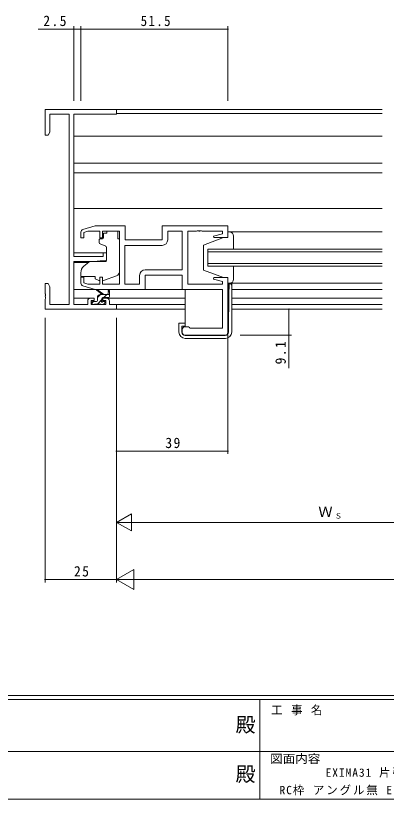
# Model space of a CAD drawing. Units: millimetres on the paper. Extents: x -420 to 373, y -297 to 267.
# Drawn here: x -118.2 to 11.6, y -297 to -22.4 of the extents above; entities that cross this region are included whole.
import ezdxf
from ezdxf.enums import TextEntityAlignment as Align

# ---------------------------------------------------------------- set-up
doc = ezdxf.new("R2010")
doc.units = ezdxf.units.MM
for name, color, linetype, lineweight in [('0-1_YKK_ZWAK', 7, 'Continuous', 9), ('0-3_YKK_12', 2, 'Continuous', 9), ('0-4_YKK_D', 6, 'Continuous', 9), ('0-6_YKK_13', 4, 'Continuous', 9), ('0-7_YKK_11', 7, 'Continuous', 9)]:
    doc.layers.add(name, color=color, linetype=linetype, lineweight=lineweight)
doc.layers.add('0-2_USER1', color=3, linetype='Continuous')
doc.styles.add('ＭＳ ゴシック', font='')
doc.styles.get('ＭＳ ゴシック').set_extended_font_data('MS Gothic')

msp = doc.modelspace()

# ---------------------------------------------------------------- linework, layer by layer
at = {"layer": '0-1_YKK_ZWAK'}
for p, q in [((352.3, -260.6), (-417.7, -260.6)), ((314.5, -262), (-417.7, -262)), ((-32.7, -262), (-32.7, -297)), ((-160.1, -280.199), (-31.3, -280.199)), ((-31.3, -280.199), (97.5, -280.199)), ((-417.7, -297), (314.5, -297))]:
    msp.add_line(p, q, dxfattribs=at)
at = {"layer": '0-3_YKK_12'}
for p, q in [((10.132, -55.275), (-83.168, -55.275)), ((10.132, -56.675), (-82.868, -56.675)), ((10.132, -64.575), (-97.868, -64.575)), ((10.132, -74.075), (-97.868, -74.075)), ((10.132, -77.475), (-97.868, -77.475)), ((10.132, -89.975), (-97.868, -89.975)), ((10.132, -98.175), (-43.868, -98.175)), ((-50.868, -104.175), (-50.868, -110.175)), ((10.132, -104.175), (-50.868, -104.175)), ((-86.368, -105.475), (-97.868, -105.475)), ((-50.868, -105.175), (10.132, -105.175)), ((-92.745, -108.875), (-97.868, -108.875)), ((10.132, -109.175), (-50.868, -109.175)), ((-50.868, -110.175), (10.132, -110.175)), ((10.132, -116.175), (-43.868, -116.175)), ((-90.295, -118.375), (-97.868, -118.375)), ((-59.368, -118.375), (-73.368, -118.375)), ((10.132, -118.375), (-42.533, -118.375)), ((-91.968, -121.375), (-97.868, -121.375)), ((-86.368, -121.375), (-58.833, -121.375)), ((-42.533, -121.375), (10.132, -121.375)), ((-58.833, -123.645), (-83.168, -123.645)), ((-83.168, -125.275), (-58.833, -125.275)), ((10.132, -123.645), (-42.533, -123.645)), ((-42.533, -125.275), (10.132, -125.275))]:
    msp.add_line(p, q, dxfattribs=at)
at = {"layer": '0-4_YKK_D'}
for p, q in [((-97.868, -52.275), (-97.868, -26.072)), ((-95.368, -52.275), (-95.368, -26.072)), ((-95.368, -52.275), (-95.368, -26.072)), ((-95.368, -27.072), (-43.868, -27.072)), ((-43.868, -52.275), (-43.868, -26.072)), ((-39.533, -125.275), (-21.533, -125.275)), ((-107.868, -128.275), (-107.868, -220.97)), ((-82.868, -128.275), (-82.868, -220.97)), ((-82.868, -128.275), (-82.868, -220.97)), ((-82.868, -128.275), (-82.868, -175.972)), ((-43.868, -134.375), (-43.868, -175.972)), ((-39.533, -134.375), (-21.533, -134.375)), ((-82.868, -174.972), (-43.868, -174.972)), ((-82.868, -182.97), (-82.868, -200.97)), ((-82.868, -199.97), (-77.672, -196.97)), ((-77.672, -202.97), (-77.672, -196.97)), ((-82.868, -199.97), (-77.672, -202.97)), ((-82.868, -199.97), (-72.476, -199.97)), ((-76.868, -199.97), (61.132, -199.97)), ((-82.868, -219.97), (-76.806, -216.47)), ((-76.806, -223.47), (-76.806, -216.47)), ((-82.868, -219.97), (-107.868, -219.97)), ((-82.868, -219.97), (-76.806, -223.47)), ((-82.868, -219.97), (-70.744, -219.97)), ((250.132, -219.97), (-75.868, -219.97))]:
    msp.add_line(p, q, dxfattribs=at)
for points in [[(-95.368, -27.072), (-97.868, -27.072), (-110.267, -27.072)], [(-22.533, -125.275), (-22.533, -134.375), (-22.533, -145.896)]]:
    msp.add_lwpolyline(points, dxfattribs=at)
for centre, start, end in [((-97.868, -27.072), 0, 180), ((-97.868, -27.072), 180, 0), ((-95.368, -27.072), 0, 180), ((-95.368, -27.072), 0, 180), ((-95.368, -27.072), 180, 0), ((-95.368, -27.072), 180, 0), ((-43.868, -27.072), 0, 180), ((-43.868, -27.072), 180, 0), ((-22.533, -125.275), 90, 270), ((-22.533, -125.275), 270, 90), ((-22.533, -134.375), 90, 270), ((-22.533, -134.375), 270, 90), ((-82.868, -174.972), 0, 180), ((-82.868, -174.972), 180, 0), ((-43.868, -174.972), 0, 180), ((-43.868, -174.972), 180, 0), ((-107.868, -219.97), 0, 180), ((-107.868, -219.97), 180, 0)]:
    msp.add_arc(centre, 0.106, start, end, dxfattribs=at)
at = {"layer": '0-6_YKK_13'}
for p, q in [((-87.438, -99.575), (-87.438, -98.575)), ((-86.268, -98.575), (-87.438, -98.575)), ((-86.268, -97.905), (-86.268, -98.575)), ((-86.268, -97.905), (-82.468, -97.905)), ((-82.468, -97.905), (-82.468, -98.575)), ((-82.468, -99.575), (-82.468, -98.575)), ((-43.868, -98.175), (-43.868, -100.175)), ((-43.368, -98.175), (-43.868, -98.175)), ((-88.968, -100.875), (-88.968, -101.924)), ((-87.738, -100.575), (-88.668, -100.575)), ((-87.438, -99.575), (-87.438, -100.275)), ((-82.468, -100.575), (-82.468, -99.575)), ((-82.468, -100.575), (-81.868, -100.575)), ((-81.868, -112.13), (-81.868, -100.575)), ((-45.368, -100.175), (-52.368, -102.775)), ((-43.868, -100.175), (-45.368, -100.175)), ((-41.868, -104.175), (-41.868, -99.675)), ((-88.639, -102.394), (-86.639, -103.122)), ((-86.368, -103.571), (-86.368, -108.177)), ((-52.368, -102.775), (-52.368, -111.575)), ((-92.605, -108.757), (-94.297, -110.177)), ((-86.585, -108.477), (-91.971, -108.523)), ((-95.368, -112.475), (-95.368, -113.775)), ((-45.368, -114.175), (-52.368, -111.575)), ((-41.868, -114.675), (-41.868, -110.175)), ((-95.368, -113.775), (-90.368, -113.775)), ((-90.368, -113.775), (-90.368, -114.075)), ((-90.368, -114.075), (-90.368, -114.572)), ((-89.062, -115.181), (-90.368, -114.572)), ((-87.496, -115.215), (-82.859, -113.541)), ((-45.368, -114.175), (-43.868, -114.175)), ((-43.868, -114.175), (-43.868, -116.175)), ((-43.868, -116.175), (-43.368, -116.175)), ((-43.533, -118.675), (-43.533, -116.175)), ((-43.423, -116.375), (-43.423, -116.175)), ((-43.399, -116.375), (-43.423, -116.375)), ((-43.033, -116.375), (-43.399, -116.375)), ((-42.533, -116.875), (-42.533, -116.175)), ((-42.533, -117.375), (-42.533, -116.875)), ((-42.533, -133.275), (-42.533, -117.375)), ((-87.868, -120.145), (-89.688, -118.744)), ((-88.509, -120.145), (-89.568, -121.204)), ((-87.268, -120.145), (-89.486, -118.462)), ((-88.568, -120.145), (-85.368, -120.145)), ((-86.264, -120.145), (-87.263, -121.145)), ((-85.668, -119.018), (-85.867, -120.145)), ((-85.368, -120.845), (-85.368, -118.845)), ((-58.833, -131.175), (-58.833, -118.375)), ((-47.497, -118.375), (-58.833, -118.375)), ((-46.997, -118.375), (-47.497, -118.375)), ((-43.868, -118.675), (-43.524, -118.675)), ((-43.54, -119.156), (-43.538, -118.946)), ((-43.538, -118.946), (-43.524, -118.675)), ((-90.909, -122.545), (-91.568, -123.204)), ((-91.568, -122.845), (-91.568, -123.345)), ((-89.868, -122.545), (-91.268, -122.545)), ((-90.568, -123.445), (-88.468, -123.445)), ((-89.568, -122.245), (-89.568, -121.145)), ((-87.968, -121.849), (-89.563, -123.445)), ((-87.968, -122.084), (-87.968, -121.445)), ((-87.668, -121.145), (-85.668, -121.145)), ((-87.168, -122.545), (-87.507, -122.545)), ((-87.456, -123.557), (-86.956, -123.057)), ((-91.268, -123.645), (-90.768, -123.645)), ((-88.268, -123.645), (-87.668, -123.645)), ((-60.533, -130.175), (-58.833, -130.175)), ((-58.833, -131.175), (-60.033, -131.175)), ((-60.033, -131.175), (-60.033, -133.275)), ((-58.833, -134.475), (-44.863, -134.475)), ((-58.833, -135.475), (-44.733, -135.475))]:
    msp.add_line(p, q, dxfattribs=at)
for points in [[(-43.663, -133.285), (-43.54, -119.156), (-43.447, -117.375)], [(-43.399, -116.375), (-43.411, -116.668), (-43.447, -117.375)], [(-60.533, -130.175), (-61.033, -130.175), (-61.033, -133.275)]]:
    msp.add_lwpolyline(points, dxfattribs=at)
for centre, radius, start, end in [((-43.368, -99.675), 1.5, 0, 90), ((-88.668, -100.875), 0.3, 90, 180), ((-87.738, -100.275), 0.3, 270, 0), ((-88.468, -101.924), 0.5, 180, 250), ((-86.868, -103.571), 0.5, 0, 70), ((-91.963, -109.523), 1, 90.5, 130), ((-86.668, -108.177), 0.3, 270.5, 0), ((-92.368, -112.475), 3, 130, 180), ((-83.368, -112.13), 1.5, 289.85326, 0), ((-88.639, -114.275), 1, 245, 262.59306), ((-87.836, -114.275), 1, 273.88683, 289.85326), ((-43.368, -114.675), 1.5, 270, 0), ((-43.033, -116.875), 0.5, 0, 90), ((-89.668, -118.545), 0.2, 24.41711, 264.41711), ((-88.568, -121.145), 1, 90, 180), ((-85.568, -118.845), 0.2, 0, 239.99998), ((-91.268, -122.845), 0.3, 90, 180), ((-91.268, -123.345), 0.3, 180, 270), ((-90.768, -123.445), 0.2, 270, 0), ((-89.868, -122.245), 0.3, 270, 0), ((-88.268, -123.445), 0.2, 180, 270), ((-87.968, -122.545), 0.25, 123.05573, 326.94426), ((-88.268, -122.084), 0.3, 303.05573, 0), ((-87.668, -121.445), 0.3, 90, 180), ((-87.507, -122.845), 0.3, 90, 146.94426), ((-87.668, -123.345), 0.3, 270, 314.99998), ((-87.168, -122.845), 0.3, 314.99998, 90), ((-85.668, -120.845), 0.3, 270, 0), ((-58.833, -133.275), 2.2, 180, 270), ((-58.833, -133.275), 1.2, 180, 270), ((-44.863, -133.275), 1.2, 270, 359.5), ((-44.733, -133.275), 2.2, 270, 0)]:
    msp.add_arc(centre, radius, start, end, dxfattribs=at)
at = {"layer": '0-7_YKK_11'}
for p, q in [((-79.938, -116.445), (-79.938, -102.905)), ((-59.868, -133.375), (-59.868, -132.375)), ((-44.868, -134.375), (-58.868, -134.375))]:
    msp.add_line(p, q, dxfattribs=at)
for points in [[(-99.498, -123.645), (-99.498, -56.905), (-106.238, -56.905), (-106.238, -63.183), (-106.868, -64.275), (-107.868, -64.275), (-107.868, -55.275), (-82.868, -55.275), (-82.868, -56.905), (-97.868, -56.905), (-97.868, -106.775), (-87.568, -106.775), (-87.568, -105.475), (-86.368, -105.475), (-86.368, -108.081), (-90.868, -108.475), (-97.868, -108.475), (-97.868, -123.645), (-92.968, -123.645), (-92.968, -122.375)], [(-94.656, -97.261), (-90.368, -95.975), (-79.868, -95.975), (-79.868, -100.975), (-66.868, -100.975), (-66.868, -95.975)], [(-66.868, -95.975), (-43.868, -95.975), (-43.868, -100.175), (-48.829, -100.175), (-48.898, -99.652), (-45.798, -98.822), (-45.798, -97.905), (-52.91, -97.905), (-53.093, -97.785), (-53.643, -97.785), (-53.827, -97.905), (-53.91, -97.905), (-54.093, -97.785), (-54.643, -97.785), (-54.827, -97.905), (-57.868, -97.905), (-57.868, -116.445), (-45.798, -116.445), (-45.798, -115.527), (-48.898, -114.697), (-48.829, -114.175), (-43.868, -114.175), (-43.868, -133.375)], [(-95.368, -116.131), (-95.368, -114.075), (-94.368, -114.075), (-94.368, -116.026), (-92.973, -116.445), (-88.768, -116.445), (-88.768, -114.075), (-87.768, -114.075), (-87.768, -116.445), (-81.868, -116.445), (-81.868, -97.905), (-87.768, -97.905), (-87.768, -100.275), (-88.768, -100.275), (-88.768, -97.905), (-92.973, -97.905), (-94.368, -98.323), (-94.368, -100.275), (-95.368, -100.275), (-95.368, -98.219)], [(-64.938, -100.905), (-64.938, -97.905), (-59.868, -97.905), (-59.868, -111.445), (-72.798, -111.445)], [(-79.938, -116.445), (-79.938, -102.905), (-66.938, -102.905)], [(-58.868, -131.375), (-57.668, -131.375), (-57.368, -131.675), (-57.168, -131.875), (-45.798, -131.875), (-45.798, -118.375), (-59.868, -118.375), (-59.868, -113.375), (-72.868, -113.375), (-72.868, -118.375), (-90.368, -118.375), (-94.656, -117.088)], [(-74.798, -113.445), (-74.798, -116.445), (-79.938, -116.445)], [(-85.368, -122.375), (-85.368, -123.645), (-82.868, -123.645), (-82.868, -125.275), (-107.868, -125.275), (-107.868, -121.733), (-107.748, -121.55), (-107.748, -121), (-107.868, -120.816), (-107.868, -120.733), (-107.748, -120.55), (-107.748, -120), (-107.868, -119.816), (-107.868, -116.275), (-106.868, -116.275), (-106.238, -117.366), (-106.238, -123.645), (-99.498, -123.645)], [(-91.968, -121.375), (-90.668, -121.375), (-90.668, -122.175), (-91.768, -122.175), (-91.768, -123.645), (-86.568, -123.645), (-86.568, -122.175), (-87.668, -122.175), (-87.668, -121.375), (-86.368, -121.375)]]:
    msp.add_lwpolyline(points, dxfattribs=at)
for centre, radius, start, end in [((-94.368, -98.219), 1, 106.69925, 180.00003), ((-66.938, -100.905), 2, 270, 359.99998), ((-72.798, -113.445), 2, 90, 179.99998), ((-94.368, -116.131), 1, 179.99995, 253.30074), ((-91.968, -122.375), 1, 90, 179.99998), ((-86.368, -122.375), 1, 0, 89.99998), ((-58.868, -132.375), 1, 90, 179.99998), ((-58.868, -133.375), 1, 180, 269.99998), ((-44.868, -133.375), 1, 270, 359.99998)]:
    msp.add_arc(centre, radius, start, end, dxfattribs=at)

# ---------------------------------------------------------------- texts
at = {"layer": '0-1_YKK_ZWAK', "color": 2, "style": 'ＭＳ ゴシック'}
for p in [(-41.182, -274.956), (-41.182, -292.278)]:
    msp.add_text('殿', height=5.132, dxfattribs=at).set_placement(p, align=Align.BOTTOM_LEFT)
at = {"layer": '0-1_YKK_ZWAK', "style": 'ＭＳ ゴシック', "width": 1.1}
msp.add_text('図面内容', height=2.933, dxfattribs=at).set_placement((-29.083, -285.148), align=Align.BOTTOM_LEFT)
at = {"layer": '0-1_YKK_ZWAK', "insert": (-28.688, -267.533), "char_height": 2.933, "attachment_point": 7, "style": 'ＭＳ ゴシック'}
msp.add_mtext('\\T1.16;工\\~事\\~名', dxfattribs=at)
at = {"layer": '0-2_USER1', "color": 7, "char_height": 2.933, "attachment_point": 7, "style": 'ＭＳ ゴシック'}
for s, insert in [('\\T1.17;EXIMA31\\~片引き窓【内動タイプ】T-2仕様\\~', (-9.627, -289.449)), ('\\T1.17;RC枠\\~アングル無\\~Eタイプ／14（FIX部18）mm溝幅\\~', (-25.775, -295.625))]:
    msp.add_mtext(s, dxfattribs=dict(at, insert=insert))
at = {"layer": '0-4_YKK_D', "color": 3, "style": 'ＭＳ ゴシック'}
msp.add_text('Ｗ', height=3.666, dxfattribs=at).set_placement((-12.188, -199.17), align=Align.BOTTOM_LEFT)
at = {"layer": '0-4_YKK_D', "color": 4, "style": 'ＭＳ ゴシック'}
msp.add_text('Ｓ', height=1.833, dxfattribs=at).set_placement((-6.428, -199.17), align=Align.BOTTOM_LEFT)
at = {"layer": '0-4_YKK_D', "color": 3, "char_height": 3.666, "attachment_point": 7, "style": 'ＭＳ ゴシック'}
for s, insert in [('\\T1.21;\\W0.95;2.5', (-108.518, -26.072)), ('\\T1.22;\\W0.9;51.5', (-74.418, -26.072)), ('\\T1.21;\\W0.95;39', (-65.768, -173.972)), ('\\T1.21;\\W0.95;25', (-97.768, -218.97))]:
    msp.add_mtext(s, dxfattribs=dict(at, insert=insert))
at = {"layer": '0-4_YKK_D', "color": 3, "insert": (-23.533, -144.585), "char_height": 3.666, "attachment_point": 7, "rotation": 90, "style": 'ＭＳ ゴシック'}
msp.add_mtext('\\T1.21;\\W0.95;9.1', dxfattribs=at)

doc.saveas('drawing.dxf')
